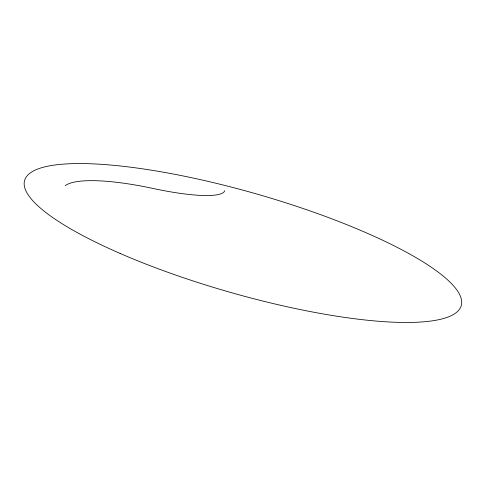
<?xml version="1.0" encoding="UTF-8"?>
<svg xmlns="http://www.w3.org/2000/svg" width="486" height="486" viewBox="0 0 486 486"><rect width="100%" height="100%" fill="white"/><g stroke="black" fill="none" stroke-linecap="round" stroke-linejoin="round"><path stroke-width="0.73" d="M224.757 190.688A91.253 16.56 14.6 0 1 152.956 188.44A110.589 24.683 14.9 0 0 65.179 185.688M120.133 253.449A227.12 50.909 16 0 0 461.129 306.01A227.12 50.909 16 0 0 147.531 169.578A227.12 50.909 16 0 0 120.133 253.449"/></g></svg>
